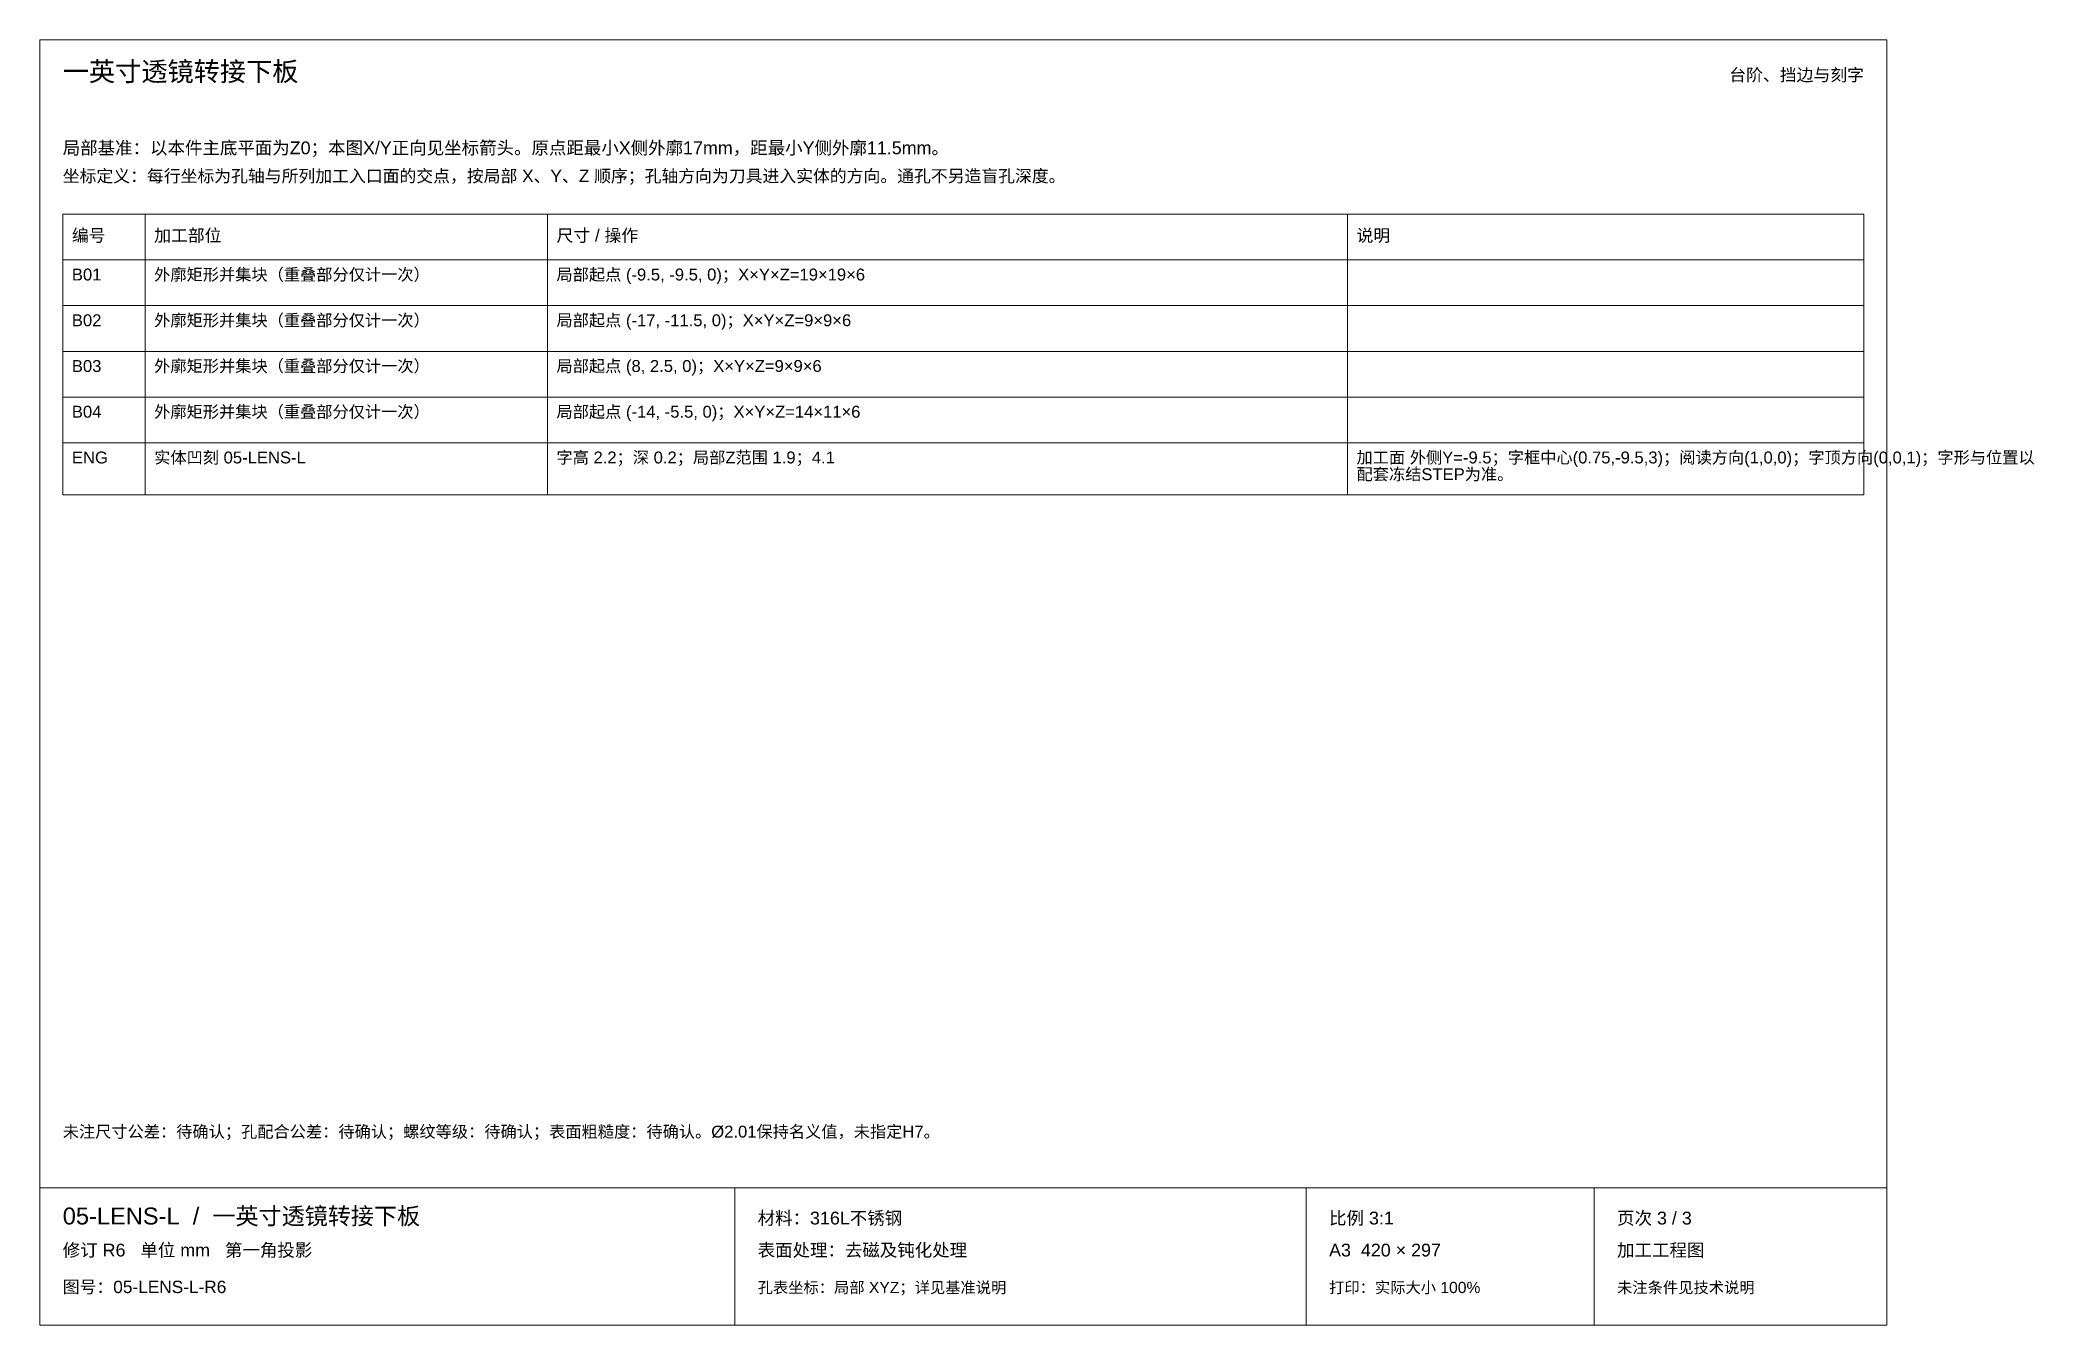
# Paper-space layout '03_孔表及加工说明' of a CAD drawing. Header units: millimetres. Extents: x 8 to 444, y 8 to 289.
import ezdxf
from ezdxf.enums import TextEntityAlignment as Align

# ---------------------------------------------------------------- set-up
doc = ezdxf.new("R2010")
doc.units = ezdxf.units.MM
doc.header["$LTSCALE"] = 0.333333
doc.layers.add('ANNOTATIONS', color=7, linetype='CONTINUOUS', lineweight=18)
doc.styles.add('CJK', font='Arial Unicode.ttf')

psp = doc.layouts.new('03_孔表及加工说明')

# ---------------------------------------------------------------- linework, layer by layer
at = {"layer": 'ANNOTATIONS'}
for p, q in [((412, 289), (8, 289)), ((8, 289), (8, 8)), ((412, 8), (412, 289)), ((31, 250.9), (13, 250.9)), ((13, 250.9), (13, 240.9)), ((31, 240.9), (31, 250.9)), ((119, 250.9), (31, 250.9)), ((31, 250.9), (31, 240.9)), ((119, 240.9), (119, 250.9)), ((294, 250.9), (119, 250.9)), ((119, 250.9), (119, 240.9)), ((294, 240.9), (294, 250.9)), ((407, 250.9), (294, 250.9)), ((294, 250.9), (294, 240.9)), ((407, 240.9), (407, 250.9)), ((13, 240.9), (31, 240.9)), ((31, 240.9), (13, 240.9)), ((13, 240.9), (13, 230.9)), ((31, 240.9), (119, 240.9)), ((31, 230.9), (31, 240.9)), ((119, 240.9), (31, 240.9)), ((31, 240.9), (31, 230.9)), ((119, 240.9), (294, 240.9)), ((119, 230.9), (119, 240.9)), ((294, 240.9), (119, 240.9)), ((119, 240.9), (119, 230.9)), ((294, 240.9), (407, 240.9)), ((294, 230.9), (294, 240.9)), ((407, 240.9), (294, 240.9)), ((294, 240.9), (294, 230.9)), ((407, 230.9), (407, 240.9)), ((13, 230.9), (31, 230.9)), ((31, 230.9), (13, 230.9)), ((13, 230.9), (13, 220.9)), ((31, 230.9), (119, 230.9)), ((31, 220.9), (31, 230.9)), ((119, 230.9), (31, 230.9)), ((31, 230.9), (31, 220.9)), ((119, 230.9), (294, 230.9)), ((119, 220.9), (119, 230.9)), ((294, 230.9), (119, 230.9)), ((119, 230.9), (119, 220.9)), ((294, 230.9), (407, 230.9)), ((294, 220.9), (294, 230.9)), ((407, 230.9), (294, 230.9)), ((294, 230.9), (294, 220.9)), ((407, 220.9), (407, 230.9)), ((13, 220.9), (31, 220.9)), ((31, 220.9), (13, 220.9)), ((13, 220.9), (13, 210.9)), ((31, 220.9), (119, 220.9)), ((31, 210.9), (31, 220.9)), ((119, 220.9), (31, 220.9)), ((31, 220.9), (31, 210.9)), ((119, 220.9), (294, 220.9)), ((119, 210.9), (119, 220.9)), ((294, 220.9), (119, 220.9)), ((119, 220.9), (119, 210.9)), ((294, 220.9), (407, 220.9)), ((294, 210.9), (294, 220.9)), ((407, 220.9), (294, 220.9)), ((294, 220.9), (294, 210.9)), ((407, 210.9), (407, 220.9)), ((13, 210.9), (31, 210.9)), ((31, 210.9), (13, 210.9)), ((13, 210.9), (13, 200.9)), ((31, 210.9), (119, 210.9)), ((31, 200.9), (31, 210.9)), ((119, 210.9), (31, 210.9)), ((31, 210.9), (31, 200.9)), ((119, 210.9), (294, 210.9)), ((119, 200.9), (119, 210.9)), ((294, 210.9), (119, 210.9)), ((119, 210.9), (119, 200.9)), ((294, 210.9), (407, 210.9)), ((294, 200.9), (294, 210.9)), ((407, 210.9), (294, 210.9)), ((294, 210.9), (294, 200.9)), ((407, 200.9), (407, 210.9)), ((13, 200.9), (31, 200.9)), ((31, 200.9), (13, 200.9)), ((13, 200.9), (13, 189.5)), ((31, 200.9), (119, 200.9)), ((31, 189.5), (31, 200.9)), ((119, 200.9), (31, 200.9)), ((31, 200.9), (31, 189.5)), ((119, 200.9), (294, 200.9)), ((119, 189.5), (119, 200.9)), ((294, 200.9), (119, 200.9)), ((119, 200.9), (119, 189.5)), ((294, 200.9), (407, 200.9)), ((294, 189.5), (294, 200.9)), ((407, 200.9), (294, 200.9)), ((294, 200.9), (294, 189.5)), ((407, 189.5), (407, 200.9)), ((13, 189.5), (31, 189.5)), ((31, 189.5), (119, 189.5)), ((119, 189.5), (294, 189.5)), ((294, 189.5), (407, 189.5)), ((8, 38), (412, 38)), ((160, 8), (160, 38)), ((285, 8), (285, 38)), ((348, 8), (348, 38)), ((8, 8), (412, 8))]:
    psp.add_line(p, q, dxfattribs=at)

# ---------------------------------------------------------------- texts
at = {"layer": 'ANNOTATIONS', "style": 'CJK'}
for s, height, p in [('一英寸透镜转接下板', 4.2, (13, 280)), ('局部基准：以本件主底平面为Z0；本图X/Y正向见坐标箭头。原点距最小X侧外廓17mm，距最小Y侧外廓11.5mm。', 2.8, (13, 264)), ('坐标定义：每行坐标为孔轴与所列加工入口面的交点，按局部 X、Y、Z 顺序；孔轴方向为刀具进入实体的方向。通孔不另造盲孔深度。', 2.7, (13, 257.9)), ('编号', 2.7, (15, 244.9)), ('加工部位', 2.7, (33, 244.9)), ('尺寸 / 操作', 2.7, (121, 244.9)), ('说明', 2.7, (296, 244.9)), ('B01', 2.6, (15, 236.4)), ('外廓矩形并集块（重叠部分仅计一次）', 2.6, (33, 236.4)), ('局部起点 (-9.5, -9.5, 0)；X×Y×Z=19×19×6', 2.6, (121, 236.4)), ('B02', 2.6, (15, 226.4)), ('外廓矩形并集块（重叠部分仅计一次）', 2.6, (33, 226.4)), ('局部起点 (-17, -11.5, 0)；X×Y×Z=9×9×6', 2.6, (121, 226.4)), ('B03', 2.6, (15, 216.4)), ('外廓矩形并集块（重叠部分仅计一次）', 2.6, (33, 216.4)), ('局部起点 (8, 2.5, 0)；X×Y×Z=9×9×6', 2.6, (121, 216.4)), ('外廓矩形并集块（重叠部分仅计一次）', 2.6, (33, 206.4)), ('局部起点 (-14, -5.5, 0)；X×Y×Z=14×11×6', 2.6, (121, 206.4)), ('B04', 2.6, (15, 206.4)), ('ENG', 2.6, (15, 196.4)), ('实体凹刻 05-LENS-L', 2.6, (33, 196.4)), ('字高 2.2；深 0.2；局部Z范围 1.9；4.1', 2.6, (121, 196.4)), ('加工面 外侧Y=-9.5；字框中心(0.75,-9.5,3)；阅读方向(1,0,0)；字顶方向(0,0,1)；字形与位置以', 2.6, (296, 196.4)), ('配套冻结STEP为准。', 2.6, (296, 192.75)), ('未注尺寸公差：待确认；孔配合公差：待确认；螺纹等级：待确认；表面粗糙度：待确认。Ø2.01保持名义值，未指定H7。', 2.6, (13, 49)), ('05-LENS-L  /  一英寸透镜转接下板', 3.7, (13, 30)), ('材料：316L不锈钢', 2.8, (165, 30)), ('比例 3:1', 2.8, (290, 30)), ('页次 3 / 3', 2.8, (353, 30)), ('修订 R6   单位 mm   第一角投影', 2.8, (13, 23)), ('表面处理：去磁及钝化处理', 2.8, (165, 23)), ('A3  420 × 297', 2.8, (290, 23)), ('加工工程图', 2.8, (353, 23)), ('图号：05-LENS-L-R6', 2.7, (13, 15)), ('孔表坐标：局部 XYZ；详见基准说明', 2.45, (165, 15)), ('打印：实际大小 100%', 2.45, (290, 15)), ('未注条件见技术说明', 2.45, (353, 15))]:
    psp.add_text(s, height=height, dxfattribs=at).set_placement(p)
psp.add_text('台阶、挡边与刻字', height=2.7, dxfattribs=at).set_placement((407, 280), align=Align.RIGHT)

doc.saveas('drawing.dxf')
